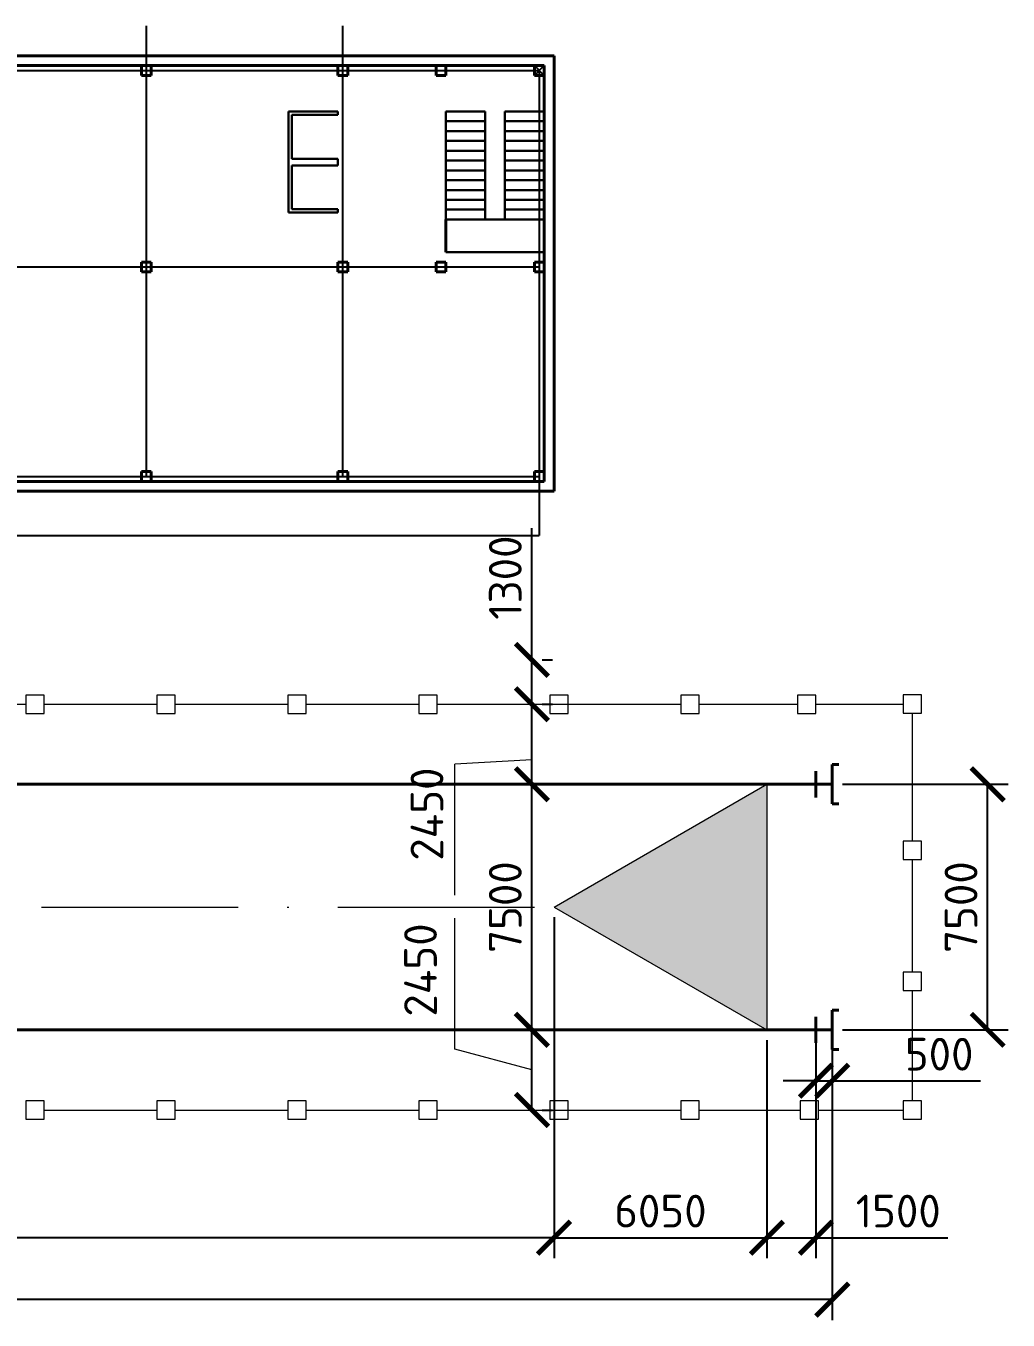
# Model space of a CAD drawing. Header units: millimetres. Extents: x -782 to 10910, y 3841 to 13237.
# Drawn here: x 6575.9 to 6635.9, y 9680 to 9759.1 of the extents above; entities that cross this region are included whole.
import ezdxf

# ---------------------------------------------------------------- set-up
doc = ezdxf.new("R2010")
doc.units = ezdxf.units.MM
doc.linetypes.add('ACAD_ISO10W100', pattern=[18, 12, -3, 0, -3])
doc.styles.add('2.5', font='isocpeur.ttf', dxfattribs={"height": 2})
doc.dimstyles.new('М500 стройгенп', dxfattribs={"dimtxt": 2, "dimasz": 2, "dimexe": 1.25, "dimexo": 0.625, "dimtad": 1, "dimlfac": 500, "dimtxsty": '2.5', "dimblk": 'ARCHTICK', "dimcen": 2.5, "dimadec": 0, "dimazin": 0, "dimtfac": 1, "dimtmove": 0, "dimatfit": 3, "dimfxl": 1, "dimarcsym": 0})

# ---------------------------------------------------------------- blocks, each defined once
blk = doc.blocks.new('_ArchTick')
at = {"color": 0, "linetype": 'ByBlock', "const_width": 0.15}
blk.add_lwpolyline([(-0.5, -0.5), (0.5, 0.5)], dxfattribs=at)
blk = doc.blocks.new('*D557')
at = {"color": 0, "lineweight": -2, "transparency": 16777216}
for p, q in [((6608.135, 9704.648), (6608.135, 9683.823)), ((6621.135, 9697.148), (6621.135, 9683.823)), ((6608.135, 9685.073), (6621.135, 9685.073))]:
    blk.add_line(p, q, dxfattribs=at)
at = {"layer": 'Defpoints', "color": 0, "lineweight": -3, "transparency": 16777216}
for p in [(6608.135, 9705.273), (6621.135, 9697.773), (6621.135, 9685.073)]:
    blk.add_point(p, dxfattribs=at)
at = {"color": 0, "lineweight": -2, "transparency": 16777216, "xscale": 2, "yscale": 2, "zscale": 2, "rotation": 180}
blk.add_blockref('_ArchTick', (6608.135, 9685.073), dxfattribs=at)
at = {"color": 0, "lineweight": -2, "transparency": 16777216, "xscale": 2, "yscale": 2, "zscale": 2}
blk.add_blockref('_ArchTick', (6621.135, 9685.073), dxfattribs=at)
at = {"color": 0, "lineweight": 20, "transparency": 16777216, "insert": (6614.635, 9686.698), "char_height": 2, "attachment_point": 5, "style": '2.5'}
blk.add_mtext('6050', dxfattribs=at)
blk = doc.blocks.new('*D558')
at = {"color": 0, "lineweight": -2, "transparency": 16777216}
for p, q in [((6624.135, 9697.148), (6624.135, 9683.823)), ((6621.135, 9694.515), (6621.135, 9683.823)), ((6621.135, 9685.073), (6624.135, 9685.073)), ((6624.135, 9685.073), (6632.185, 9685.073))]:
    blk.add_line(p, q, dxfattribs=at)
at = {"layer": 'Defpoints', "color": 0, "lineweight": -3, "transparency": 16777216}
for p in [(6624.135, 9697.773), (6621.135, 9695.14), (6624.135, 9685.073)]:
    blk.add_point(p, dxfattribs=at)
at = {"color": 0, "lineweight": -2, "transparency": 16777216, "xscale": 2, "yscale": 2, "zscale": 2, "rotation": 180}
blk.add_blockref('_ArchTick', (6621.135, 9685.073), dxfattribs=at)
at = {"color": 0, "lineweight": -2, "transparency": 16777216, "xscale": 2, "yscale": 2, "zscale": 2}
blk.add_blockref('_ArchTick', (6624.135, 9685.073), dxfattribs=at)
at = {"color": 0, "lineweight": 20, "transparency": 16777216, "insert": (6629.16, 9686.698), "char_height": 2, "attachment_point": 5, "style": '2.5'}
blk.add_mtext('1500', dxfattribs=at)
blk = doc.blocks.new('*D559')
at = {"color": 0, "lineweight": -2, "transparency": 16777216}
for p, q in [((6624.135, 9697.148), (6624.135, 9693.409)), ((6625.135, 9697.148), (6625.135, 9693.409)), ((6624.135, 9694.659), (6622.135, 9694.659)), ((6624.135, 9694.659), (6625.135, 9694.659)), ((6625.135, 9694.659), (6634.185, 9694.659))]:
    blk.add_line(p, q, dxfattribs=at)
at = {"layer": 'Defpoints', "color": 0, "lineweight": -3, "transparency": 16777216}
for p in [(6624.135, 9697.773), (6625.135, 9697.773), (6625.135, 9694.659)]:
    blk.add_point(p, dxfattribs=at)
at = {"color": 0, "lineweight": -2, "transparency": 16777216, "xscale": 2, "yscale": 2, "zscale": 2}
blk.add_blockref('_ArchTick', (6624.135, 9694.659), dxfattribs=at)
at = {"color": 0, "lineweight": -2, "transparency": 16777216, "xscale": 2, "yscale": 2, "zscale": 2, "rotation": 180}
blk.add_blockref('_ArchTick', (6625.135, 9694.659), dxfattribs=at)
at = {"color": 0, "lineweight": 20, "transparency": 16777216, "insert": (6631.66, 9696.284), "char_height": 2, "attachment_point": 5, "style": '2.5'}
blk.add_mtext('500', dxfattribs=at)
blk = doc.blocks.new('*D551')
at = {"color": 0, "lineweight": -2, "transparency": 16777216}
for p, q in [((6469.335, 9697.148), (6469.335, 9680.038)), ((6625.135, 9697.148), (6625.135, 9680.038)), ((6625.135, 9681.288), (6469.335, 9681.288))]:
    blk.add_line(p, q, dxfattribs=at)
at = {"layer": 'Defpoints', "color": 0, "lineweight": -3, "transparency": 16777216}
for p in [(6469.335, 9697.773), (6625.135, 9697.773), (6469.335, 9681.288)]:
    blk.add_point(p, dxfattribs=at)
at = {"color": 0, "lineweight": -2, "transparency": 16777216, "xscale": 2, "yscale": 2, "zscale": 2, "rotation": 180}
blk.add_blockref('_ArchTick', (6469.335, 9681.288), dxfattribs=at)
at = {"color": 0, "lineweight": -2, "transparency": 16777216, "xscale": 2, "yscale": 2, "zscale": 2}
blk.add_blockref('_ArchTick', (6625.135, 9681.288), dxfattribs=at)
at = {"color": 0, "lineweight": 25, "transparency": 16777216, "insert": (6547.235, 9682.913), "char_height": 2, "attachment_point": 5, "style": '2.5'}
blk.add_mtext('77900', dxfattribs=at)
blk = doc.blocks.new('*D563')
at = {"color": 0, "lineweight": -2, "transparency": 16777216}
for p, q in [((6625.76, 9712.773), (6635.872, 9712.773)), ((6634.622, 9697.773), (6634.622, 9712.773)), ((6625.76, 9697.773), (6635.872, 9697.773))]:
    blk.add_line(p, q, dxfattribs=at)
at = {"layer": 'Defpoints', "color": 0, "lineweight": -3, "transparency": 16777216}
for p in [(6625.135, 9712.773), (6634.622, 9712.773), (6625.135, 9697.773)]:
    blk.add_point(p, dxfattribs=at)
at = {"color": 0, "lineweight": -2, "transparency": 16777216, "xscale": 2, "yscale": 2, "zscale": 2}
for p, rotation in [((6634.622, 9712.773), 90), ((6634.622, 9697.773), 270)]:
    blk.add_blockref('_ArchTick', p, dxfattribs=dict(at, rotation=rotation))
at = {"color": 0, "lineweight": 25, "transparency": 16777216, "insert": (6632.997, 9705.273), "char_height": 2, "attachment_point": 5, "rotation": 90, "style": '2.5'}
blk.add_mtext('7500', dxfattribs=at)
blk = doc.blocks.new('*D552')
at = {"color": 0, "lineweight": -2, "transparency": 16777216}
for p, q in [((6606.784, 9692.873), (6606.784, 9697.773)), ((6607.409, 9697.773), (6608.034, 9697.773)), ((6607.409, 9692.873), (6608.034, 9692.873))]:
    blk.add_line(p, q, dxfattribs=at)
at = {"layer": 'Defpoints', "color": 0, "lineweight": -3, "transparency": 16777216}
for p in [(6606.784, 9697.773), (6606.784, 9697.773), (6606.784, 9692.873)]:
    blk.add_point(p, dxfattribs=at)
at = {"color": 0, "lineweight": -2, "transparency": 16777216, "xscale": 2, "yscale": 2, "zscale": 2}
for p, rotation in [((6606.784, 9697.773), 90), ((6606.784, 9692.873), 270)]:
    blk.add_blockref('_ArchTick', p, dxfattribs=dict(at, rotation=rotation))
at = {"color": 0, "lineweight": 20, "transparency": 16777216, "insert": (6599.98, 9701.427), "char_height": 2, "attachment_point": 5, "rotation": 90, "style": '2.5'}
blk.add_mtext('2450', dxfattribs=at)
blk = doc.blocks.new('*D553')
at = {"color": 0, "lineweight": -2, "transparency": 16777216}
for p, q in [((6606.784, 9697.773), (6606.784, 9712.773)), ((6607.409, 9712.773), (6608.034, 9712.773)), ((6607.409, 9697.773), (6608.034, 9697.773))]:
    blk.add_line(p, q, dxfattribs=at)
at = {"layer": 'Defpoints', "color": 0, "lineweight": -3, "transparency": 16777216}
for p in [(6606.784, 9712.773), (6606.784, 9712.773), (6606.784, 9697.773)]:
    blk.add_point(p, dxfattribs=at)
at = {"color": 0, "lineweight": -2, "transparency": 16777216, "xscale": 2, "yscale": 2, "zscale": 2}
for p, rotation in [((6606.784, 9712.773), 90), ((6606.784, 9697.773), 270)]:
    blk.add_blockref('_ArchTick', p, dxfattribs=dict(at, rotation=rotation))
at = {"color": 0, "lineweight": 20, "transparency": 16777216, "insert": (6605.159, 9705.273), "char_height": 2, "attachment_point": 5, "rotation": 90, "style": '2.5'}
blk.add_mtext('7500', dxfattribs=at)
blk = doc.blocks.new('*D554')
at = {"color": 0, "lineweight": -2, "transparency": 16777216}
for p, q in [((6606.784, 9712.773), (6606.784, 9717.661)), ((6607.409, 9717.661), (6608.034, 9717.661)), ((6607.409, 9712.773), (6608.034, 9712.773))]:
    blk.add_line(p, q, dxfattribs=at)
at = {"layer": 'Defpoints', "color": 0, "lineweight": -3, "transparency": 16777216}
for p in [(6606.784, 9717.661), (6606.784, 9717.661), (6606.784, 9712.773)]:
    blk.add_point(p, dxfattribs=at)
at = {"color": 0, "lineweight": -2, "transparency": 16777216, "xscale": 2, "yscale": 2, "zscale": 2}
for p, rotation in [((6606.784, 9717.661), 90), ((6606.784, 9712.773), 270)]:
    blk.add_blockref('_ArchTick', p, dxfattribs=dict(at, rotation=rotation))
at = {"color": 0, "lineweight": 20, "transparency": 16777216, "insert": (6600.374, 9710.951), "char_height": 2, "attachment_point": 5, "rotation": 90, "style": '2.5'}
blk.add_mtext('2450', dxfattribs=at)
blk = doc.blocks.new('*D555')
at = {"color": 0, "lineweight": -2, "transparency": 16777216}
for p, q in [((6606.784, 9720.373), (6606.784, 9728.423)), ((6606.784, 9717.661), (6606.784, 9720.373)), ((6607.409, 9720.373), (6608.034, 9720.373)), ((6607.409, 9717.661), (6608.034, 9717.661))]:
    blk.add_line(p, q, dxfattribs=at)
at = {"layer": 'Defpoints', "color": 0, "lineweight": -3, "transparency": 16777216}
for p in [(6606.784, 9720.373), (6606.784, 9720.373), (6606.784, 9717.661)]:
    blk.add_point(p, dxfattribs=at)
at = {"color": 0, "lineweight": -2, "transparency": 16777216, "xscale": 2, "yscale": 2, "zscale": 2}
for p, rotation in [((6606.784, 9720.373), 90), ((6606.784, 9717.661), 270)]:
    blk.add_blockref('_ArchTick', p, dxfattribs=dict(at, rotation=rotation))
at = {"color": 0, "lineweight": 20, "transparency": 16777216, "insert": (6605.159, 9725.398), "char_height": 2, "attachment_point": 5, "rotation": 90, "style": '2.5'}
blk.add_mtext('1300', dxfattribs=at)
blk = doc.blocks.new('*D556')
at = {"color": 0, "lineweight": -2, "transparency": 16777216}
for p, q in [((6486.335, 9704.648), (6486.335, 9683.823)), ((6608.135, 9704.648), (6608.135, 9683.823)), ((6608.135, 9685.073), (6486.335, 9685.073))]:
    blk.add_line(p, q, dxfattribs=at)
at = {"layer": 'Defpoints', "color": 0, "lineweight": -3, "transparency": 16777216}
for p in [(6486.335, 9705.273), (6608.135, 9705.273), (6486.335, 9685.073)]:
    blk.add_point(p, dxfattribs=at)
at = {"color": 0, "lineweight": -2, "transparency": 16777216, "xscale": 2, "yscale": 2, "zscale": 2, "rotation": 180}
blk.add_blockref('_ArchTick', (6486.335, 9685.073), dxfattribs=at)
at = {"color": 0, "lineweight": -2, "transparency": 16777216, "xscale": 2, "yscale": 2, "zscale": 2}
blk.add_blockref('_ArchTick', (6608.135, 9685.073), dxfattribs=at)
at = {"color": 0, "lineweight": 25, "transparency": 16777216, "insert": (6547.235, 9686.698), "char_height": 2, "attachment_point": 5, "style": '2.5'}
blk.add_mtext('60900', dxfattribs=at)

msp = doc.modelspace()

# ---------------------------------------------------------------- hatches: boundary and pattern name
at = {"lineweight": 30}
h = msp.add_hatch(color=256, dxfattribs=at)
h.dxf.hatch_style = 1
h.paths.add_polyline_path([(6621.134634, 9712.772996), (6608.134632, 9705.272996), (6621.134634, 9697.772996)])

# ---------------------------------------------------------------- linework, layer by layer
at = {"lineweight": 25}
for p, q in [((6583.234627, 9731.579267), (6583.234627, 9759.105795)), ((6595.234627, 9731.579267), (6595.234627, 9759.105795)), ((6487.234627, 9756.379267), (6607.234627, 9756.379267)), ((6606.934627, 9756.079267), (6607.534627, 9756.679267)), ((6606.934627, 9756.679267), (6607.534627, 9756.079267)), ((6607.234627, 9756.379267), (6607.234627, 9727.979267)), ((6487.234627, 9744.379267), (6607.234627, 9744.379267)), ((6487.234627, 9731.579267), (6607.234627, 9731.579267)), ((6487.234627, 9727.979267), (6607.234627, 9727.979267))]:
    msp.add_line(p, q, dxfattribs=at)
at = {"lineweight": 40}
for p, q in [((6608.134627, 9757.279267), (6486.334627, 9757.279267)), ((6608.134627, 9730.679267), (6608.134627, 9757.279267)), ((6607.534627, 9756.679267), (6486.934627, 9756.679267)), ((6582.934627, 9756.079267), (6582.934627, 9756.679267)), ((6582.934627, 9756.679267), (6583.534627, 9756.679267)), ((6583.534627, 9756.679267), (6583.534627, 9756.079267)), ((6594.934627, 9756.079267), (6594.934627, 9756.679267)), ((6594.934627, 9756.679267), (6595.534627, 9756.679267)), ((6595.534627, 9756.679267), (6595.534627, 9756.079267)), ((6600.934627, 9756.079267), (6600.934627, 9756.679267)), ((6600.934627, 9756.679267), (6601.534627, 9756.679267)), ((6601.534627, 9756.679267), (6601.534627, 9756.079267)), ((6606.934627, 9756.079267), (6606.934627, 9756.679267)), ((6606.934627, 9756.679267), (6607.534627, 9756.679267)), ((6607.534627, 9756.679267), (6607.534627, 9756.079267)), ((6607.534627, 9731.279267), (6607.534627, 9756.679267)), ((6583.534627, 9756.079267), (6582.934627, 9756.079267)), ((6595.534627, 9756.079267), (6594.934627, 9756.079267)), ((6601.534627, 9756.079267), (6600.934627, 9756.079267)), ((6607.534627, 9756.079267), (6606.934627, 9756.079267)), ((6601.534627, 9747.278682), (6601.534627, 9745.278682)), ((6582.934627, 9744.079267), (6582.934627, 9744.679267)), ((6582.934627, 9744.679267), (6583.534627, 9744.679267)), ((6583.534627, 9744.679267), (6583.534627, 9744.079267)), ((6594.934627, 9744.079267), (6594.934627, 9744.679267)), ((6594.934627, 9744.679267), (6595.534627, 9744.679267)), ((6595.534627, 9744.679267), (6595.534627, 9744.079267)), ((6600.934627, 9744.079267), (6600.934627, 9744.679267)), ((6600.934627, 9744.679267), (6601.534627, 9744.679267)), ((6601.534627, 9744.679267), (6601.534627, 9744.079267)), ((6606.934627, 9744.079267), (6606.934627, 9744.679267)), ((6606.934627, 9744.679267), (6607.534627, 9744.679267)), ((6607.534627, 9744.679267), (6607.534627, 9744.079267)), ((6583.534627, 9744.079267), (6582.934627, 9744.079267)), ((6595.534627, 9744.079267), (6594.934627, 9744.079267)), ((6601.534627, 9744.079267), (6600.934627, 9744.079267)), ((6607.534627, 9744.079267), (6606.934627, 9744.079267)), ((6582.934627, 9731.279267), (6582.934627, 9731.879267)), ((6582.934627, 9731.879267), (6583.534627, 9731.879267)), ((6583.534627, 9731.879267), (6583.534627, 9731.279267)), ((6594.934627, 9731.279267), (6594.934627, 9731.879267)), ((6594.934627, 9731.879267), (6595.534627, 9731.879267)), ((6595.534627, 9731.879267), (6595.534627, 9731.279267)), ((6606.934627, 9731.279267), (6606.934627, 9731.879267)), ((6606.934627, 9731.879267), (6607.534627, 9731.879267)), ((6607.534627, 9731.879267), (6607.534627, 9731.279267)), ((6571.534627, 9731.279267), (6607.534627, 9731.279267)), ((6583.534627, 9731.279267), (6582.934627, 9731.279267)), ((6595.534627, 9731.279267), (6594.934627, 9731.279267)), ((6607.534627, 9731.279267), (6606.934627, 9731.279267)), ((6608.134627, 9730.679267), (6572.134627, 9730.679267)), ((6624.134629, 9713.57299), (6624.134629, 9711.972992)), ((6625.134627, 9711.572993), (6625.134627, 9713.972989)), ((6625.534626, 9713.972989), (6625.134627, 9713.972989)), ((6625.134627, 9712.772991), (6486.334627, 9712.772991)), ((6625.534626, 9711.572993), (6625.134627, 9711.572993)), ((6624.134629, 9698.57299), (6624.134629, 9696.972992)), ((6625.134627, 9696.572993), (6625.134627, 9698.972989)), ((6625.534626, 9698.972989), (6625.134627, 9698.972989)), ((6486.334627, 9697.772991), (6625.134627, 9697.772991)), ((6625.534626, 9696.572993), (6625.134627, 9696.572993))]:
    msp.add_line(p, q, dxfattribs=at)
at = {"lineweight": 30}
for p, q in [((6594.934627, 9753.879267), (6591.914627, 9753.879267)), ((6591.914627, 9753.879267), (6591.914627, 9747.699267)), ((6594.934627, 9753.679267), (6594.934627, 9753.879267)), ((6601.534627, 9753.878682), (6603.934627, 9753.878682)), ((6601.534627, 9753.878682), (6601.534627, 9745.278682)), ((6603.934627, 9747.278682), (6603.934627, 9753.878682)), ((6605.134627, 9747.278682), (6605.134627, 9753.878682)), ((6605.134627, 9753.878682), (6607.534627, 9753.878682)), ((6607.534627, 9745.278682), (6607.534627, 9753.878682)), ((6592.114627, 9750.979267), (6592.114627, 9753.679267)), ((6592.114627, 9753.679267), (6594.934627, 9753.679267)), ((6603.934627, 9753.278682), (6601.534627, 9753.278682)), ((6607.534627, 9753.278682), (6605.134627, 9753.278682)), ((6603.934627, 9752.678682), (6601.534627, 9752.678682)), ((6607.534627, 9752.678682), (6605.134627, 9752.678682)), ((6603.934627, 9752.078682), (6601.534627, 9752.078682)), ((6603.934627, 9751.478682), (6601.534627, 9751.478682)), ((6607.534627, 9752.078682), (6605.134627, 9752.078682)), ((6607.534627, 9751.478682), (6605.134627, 9751.478682)), ((6594.934627, 9750.979267), (6592.114627, 9750.979267)), ((6594.934627, 9750.579267), (6594.934627, 9750.979267)), ((6603.934627, 9750.878682), (6601.534627, 9750.878682)), ((6607.534627, 9750.878682), (6605.134627, 9750.878682)), ((6592.114627, 9750.579267), (6594.934627, 9750.579267)), ((6592.114627, 9750.579267), (6592.114627, 9747.899267)), ((6603.934627, 9750.278682), (6601.534627, 9750.278682)), ((6607.534627, 9750.278682), (6605.134627, 9750.278682)), ((6603.934627, 9749.678682), (6601.534627, 9749.678682)), ((6603.934627, 9749.078682), (6601.534627, 9749.078682)), ((6607.534627, 9749.678682), (6605.134627, 9749.678682)), ((6607.534627, 9749.078682), (6605.134627, 9749.078682)), ((6603.934627, 9748.478682), (6601.534627, 9748.478682)), ((6607.534627, 9748.478682), (6605.134627, 9748.478682)), ((6591.914627, 9747.699267), (6594.934627, 9747.699267)), ((6594.934627, 9747.899267), (6592.114627, 9747.899267)), ((6594.934627, 9747.699267), (6594.934627, 9747.899267)), ((6603.934627, 9747.878682), (6601.534627, 9747.878682)), ((6607.534627, 9747.878682), (6605.134627, 9747.878682)), ((6601.534627, 9747.278682), (6603.934627, 9747.278682)), ((6603.934627, 9747.278682), (6601.534627, 9747.278682)), ((6603.934627, 9747.278682), (6605.134627, 9747.278682)), ((6605.134627, 9747.278682), (6607.534627, 9747.278682)), ((6601.534627, 9745.278682), (6607.534627, 9745.278682))]:
    msp.add_line(p, q, dxfattribs=at)
at = {"lineweight": 13}
for p, q in [((6576.994439, 9718.220934), (6575.874441, 9718.220934)), ((6575.874441, 9718.220934), (6575.874441, 9717.100936)), ((6576.994439, 9717.100936), (6576.994439, 9718.220934)), ((6584.994426, 9718.220934), (6583.874428, 9718.220934)), ((6583.874428, 9718.220934), (6583.874428, 9717.100936)), ((6584.994426, 9717.100936), (6584.994426, 9718.220934)), ((6592.994413, 9718.220934), (6591.874415, 9718.220934)), ((6591.874415, 9718.220934), (6591.874415, 9717.100936)), ((6592.994413, 9717.100936), (6592.994413, 9718.220934)), ((6600.994399, 9718.220934), (6599.874401, 9718.220934)), ((6599.874401, 9718.220934), (6599.874401, 9717.100936)), ((6600.994399, 9717.100936), (6600.994399, 9718.220934)), ((6608.994386, 9718.220934), (6607.874388, 9718.220934)), ((6607.874388, 9718.220934), (6607.874388, 9717.100936)), ((6608.994386, 9717.100936), (6608.994386, 9718.220934)), ((6616.994373, 9718.220934), (6615.874375, 9718.220934)), ((6615.874375, 9718.220934), (6615.874375, 9717.100936)), ((6616.994373, 9717.100936), (6616.994373, 9718.220934)), ((6624.117972, 9718.220934), (6622.997974, 9718.220934)), ((6622.997974, 9718.220934), (6622.997974, 9717.100936)), ((6624.117972, 9717.100936), (6624.117972, 9718.220934)), ((6630.58257, 9718.23299), (6629.462572, 9718.23299)), ((6629.462572, 9718.23299), (6629.462572, 9717.112992)), ((6630.58257, 9717.112992), (6630.58257, 9718.23299)), ((6575.874441, 9717.100936), (6576.994439, 9717.100936)), ((6583.874428, 9717.100936), (6584.994426, 9717.100936)), ((6591.874415, 9717.100936), (6592.994413, 9717.100936)), ((6599.874401, 9717.100936), (6600.994399, 9717.100936)), ((6607.874388, 9717.100936), (6608.994386, 9717.100936)), ((6615.874375, 9717.100936), (6616.994373, 9717.100936)), ((6622.997974, 9717.100936), (6624.117972, 9717.100936)), ((6629.462572, 9717.112992), (6630.58257, 9717.112992)), ((6630.58257, 9709.303895), (6629.462572, 9709.303895)), ((6629.462572, 9709.303895), (6629.462572, 9708.183897)), ((6630.58257, 9708.183897), (6630.58257, 9709.303895)), ((6629.462572, 9708.183897), (6630.58257, 9708.183897)), ((6630.022571, 9707.860475), (6630.022571, 9708.183897)), ((6630.58257, 9701.287587), (6629.462572, 9701.287587)), ((6629.462572, 9701.287587), (6629.462572, 9700.167589)), ((6630.58257, 9700.167589), (6630.58257, 9701.287587)), ((6629.462572, 9700.167589), (6630.58257, 9700.167589)), ((6630.022571, 9699.844167), (6630.022571, 9700.167589)), ((6576.994439, 9693.43299), (6575.874441, 9693.43299)), ((6575.874441, 9693.43299), (6575.874441, 9692.312992)), ((6576.994439, 9692.312992), (6576.994439, 9693.43299)), ((6584.994426, 9693.43299), (6583.874428, 9693.43299)), ((6583.874428, 9693.43299), (6583.874428, 9692.312992)), ((6584.994426, 9692.312992), (6584.994426, 9693.43299)), ((6592.994413, 9693.43299), (6591.874415, 9693.43299)), ((6591.874415, 9693.43299), (6591.874415, 9692.312992)), ((6592.994413, 9692.312992), (6592.994413, 9693.43299)), ((6600.994399, 9693.43299), (6599.874401, 9693.43299)), ((6599.874401, 9693.43299), (6599.874401, 9692.312992)), ((6600.994399, 9693.43299), (6599.874401, 9693.43299)), ((6599.874401, 9693.43299), (6599.874401, 9692.312992)), ((6600.994399, 9692.312992), (6600.994399, 9693.43299)), ((6600.994399, 9692.312992), (6600.994399, 9693.43299)), ((6608.994386, 9693.43299), (6607.874388, 9693.43299)), ((6607.874388, 9693.43299), (6607.874388, 9692.312992)), ((6608.994386, 9693.43299), (6607.874388, 9693.43299)), ((6607.874388, 9693.43299), (6607.874388, 9692.312992)), ((6608.994386, 9692.312992), (6608.994386, 9693.43299)), ((6608.994386, 9692.312992), (6608.994386, 9693.43299)), ((6616.994373, 9693.43299), (6615.874375, 9693.43299)), ((6615.874375, 9693.43299), (6615.874375, 9692.312992)), ((6616.994373, 9692.312992), (6616.994373, 9693.43299)), ((6624.298796, 9693.43299), (6623.178798, 9693.43299)), ((6623.178798, 9693.43299), (6623.178798, 9692.312992)), ((6624.298796, 9692.312992), (6624.298796, 9693.43299)), ((6630.58257, 9693.43299), (6629.462572, 9693.43299)), ((6629.462572, 9693.43299), (6629.462572, 9692.312992)), ((6630.58257, 9692.312992), (6630.58257, 9693.43299)), ((6575.874441, 9692.312992), (6576.994439, 9692.312992)), ((6583.874428, 9692.312992), (6584.994426, 9692.312992)), ((6591.874415, 9692.312992), (6592.994413, 9692.312992)), ((6599.874401, 9692.312992), (6600.994399, 9692.312992)), ((6599.874401, 9692.312992), (6600.994399, 9692.312992)), ((6607.874388, 9692.312992), (6608.994386, 9692.312992)), ((6607.874388, 9692.312992), (6608.994386, 9692.312992)), ((6615.874375, 9692.312992), (6616.994373, 9692.312992)), ((6623.178798, 9692.312992), (6624.298796, 9692.312992)), ((6629.462572, 9692.312992), (6630.58257, 9692.312992))]:
    msp.add_line(p, q, dxfattribs=at)
at = {"lineweight": 20}
for p, q in [((6568.994453, 9717.660935), (6575.874441, 9717.660935)), ((6576.994439, 9717.660935), (6583.874428, 9717.660935)), ((6584.994426, 9717.660935), (6591.874415, 9717.660935)), ((6592.994413, 9717.660935), (6599.874401, 9717.660935)), ((6600.994399, 9717.660935), (6615.874375, 9717.660935)), ((6616.994373, 9717.660935), (6622.997974, 9717.660935)), ((6624.117972, 9717.660935), (6629.462572, 9717.660935)), ((6630.034627, 9712.772991), (6630.034627, 9717.112992)), ((6606.784421, 9714.261752), (6602.085997, 9714.007879)), ((6602.085997, 9705.991043), (6602.085997, 9714.007879)), ((6608.134627, 9705.272991), (6621.134629, 9712.772991)), ((6621.134629, 9712.772991), (6621.134629, 9697.772991)), ((6630.034627, 9709.303895), (6630.034627, 9712.772991)), ((6630.034627, 9701.287587), (6630.034627, 9708.183897)), ((6608.134627, 9705.272991), (6621.134629, 9697.772991)), ((6602.085997, 9696.58193), (6602.085997, 9704.598766)), ((6630.034627, 9693.43299), (6630.034627, 9700.167589)), ((6606.784421, 9695.322991), (6602.085997, 9696.58193)), ((6576.994439, 9692.872991), (6583.874428, 9692.872991)), ((6584.994426, 9692.872991), (6591.874415, 9692.872991)), ((6592.994413, 9692.872991), (6599.874401, 9692.872991)), ((6600.994399, 9692.872991), (6615.874375, 9692.872991)), ((6616.994373, 9692.872991), (6623.178798, 9692.872991)), ((6624.298796, 9692.872991), (6629.462572, 9692.872991))]:
    msp.add_line(p, q, dxfattribs=at)
at = {"linetype": 'ACAD_ISO10W100', "lineweight": 20}
msp.add_line((6486.334627, 9705.272991), (6608.134627, 9705.272991), dxfattribs=at)

# ---------------------------------------------------------------- dimensions: what is measured, and where the dimension line sits
at = {"lineweight": 20}
dim = msp.add_linear_dim(base=(6606.784421, 9720.372991), p1=(6606.784421, 9717.660935), p2=(6606.784421, 9720.372991), angle=90, text='1300', dimstyle='М500 стройгенп', dxfattribs=at)
dim.commit()
dim.dimension.update_dxf_attribs({"geometry": '*D555', "text_midpoint": (6605.159421, 9725.397991)})
dim = msp.add_linear_dim(base=(6606.784421, 9717.660935), p1=(6606.784421, 9712.772991), p2=(6606.784421, 9717.660935), angle=90, text='2450', dimstyle='М500 стройгенп', override={"dimtmove": 2}, dxfattribs=at)
dim.commit()
dim.dimension.update_dxf_attribs({"geometry": '*D554', "text_midpoint": (6600.373899, 9710.951325), "dimtype": 160})
dim = msp.add_linear_dim(base=(6606.784421, 9712.772991), p1=(6606.784421, 9697.772991), p2=(6606.784421, 9712.772991), angle=90, dimstyle='М500 стройгенп', dxfattribs=at)
dim.commit()
dim.dimension.update_dxf_attribs({"geometry": '*D553', "text_midpoint": (6605.159421, 9705.272991)})
at = {"lineweight": 25}
dim = msp.add_linear_dim(base=(6634.622491, 9712.772991), p1=(6625.134627, 9697.772991), p2=(6625.134627, 9712.772991), angle=90, dimstyle='М500 стройгенп', dxfattribs=at)
dim.commit()
dim.dimension.update_dxf_attribs({"geometry": '*D563', "text_midpoint": (6632.997491, 9705.272991)})
for base, p1, p2, picture, middle in [((6486.334627, 9685.072617), (6608.134627, 9705.272991), (6486.334627, 9705.272991), '*D556', (6547.234627, 9685.072617)), ((6469.334627, 9681.288182), (6625.134627, 9697.772991), (6469.334627, 9697.772991), '*D551', (6547.234627, 9681.288182))]:
    dim = msp.add_linear_dim(base=base, p1=p1, p2=p2, dimstyle='М500 стройгенп', dxfattribs=at)
    dim.commit()
    dim.dimension.update_dxf_attribs({"geometry": picture, "text_midpoint": middle, "dimtype": 160})
at = {"lineweight": 20}
dim = msp.add_linear_dim(base=(6621.134629, 9685.072617), p1=(6608.134627, 9705.272991), p2=(6621.134629, 9697.772991), text='6050', dimstyle='М500 стройгенп', dxfattribs=at)
dim.commit()
dim.dimension.update_dxf_attribs({"geometry": '*D557', "text_midpoint": (6614.634628, 9686.697617)})
dim = msp.add_linear_dim(base=(6606.784421, 9697.772991), p1=(6606.784421, 9692.872991), p2=(6606.784421, 9697.772991), angle=90, dimstyle='М500 стройгенп', override={"dimtmove": 2}, dxfattribs=at)
dim.commit()
dim.dimension.update_dxf_attribs({"geometry": '*D552', "text_midpoint": (6599.979901, 9701.426931), "dimtype": 160})
for base, p1, p2, picture, middle in [((6624.134629, 9685.072617), (6621.134629, 9695.139599), (6624.134629, 9697.772991), '*D558', (6629.159629, 9686.697617)), ((6625.134627, 9694.659146), (6624.134629, 9697.772991), (6625.134627, 9697.772991), '*D559', (6631.659627, 9696.284146))]:
    dim = msp.add_linear_dim(base=base, p1=p1, p2=p2, dimstyle='М500 стройгенп', dxfattribs=at)
    dim.commit()
    dim.dimension.update_dxf_attribs({"geometry": picture, "text_midpoint": middle})

doc.saveas('drawing.dxf')
